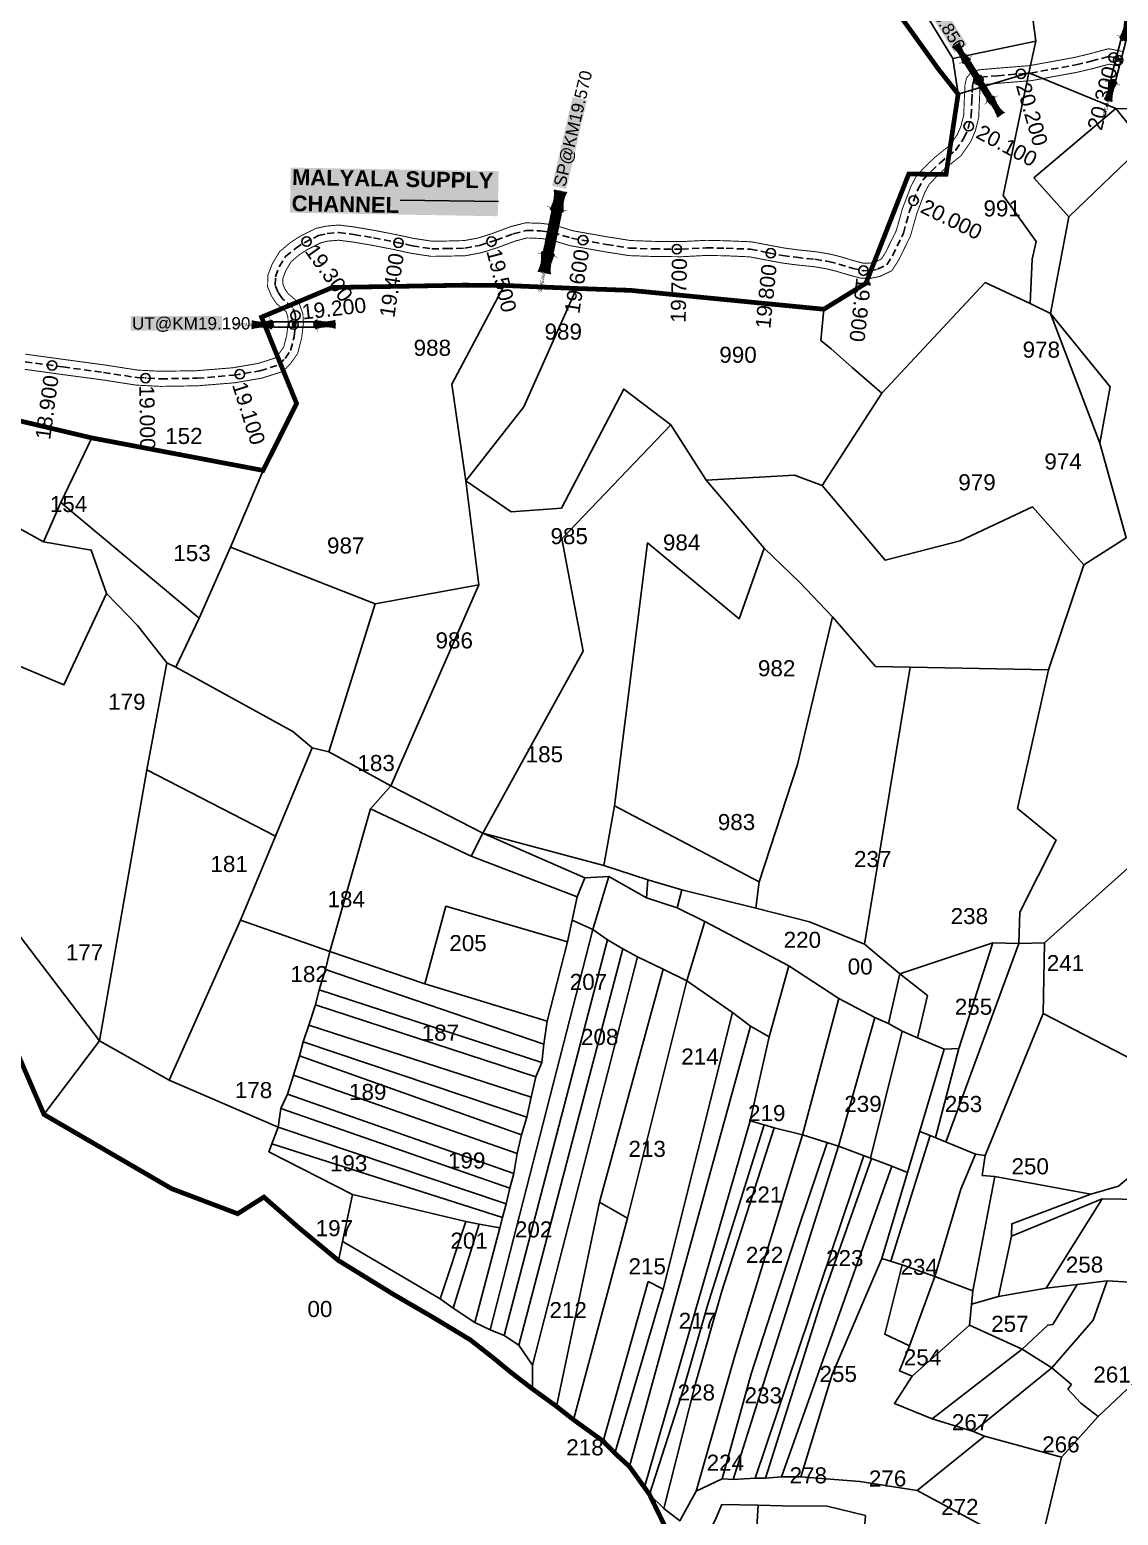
# Model space of a CAD drawing. Header units: inches. Extents: x 206944 to 214764, y 1611536 to 1620388.
# Drawn here: x 209710 to 210862, y 1616425 to 1617998 of the extents above; entities that cross this region are included whole.
import ezdxf
from ezdxf.enums import TextEntityAlignment as Align

# ---------------------------------------------------------------- set-up
doc = ezdxf.new("R2010")
doc.units = ezdxf.units.IN
doc.header["$LTSCALE"] = 15
doc.header["$MEASUREMENT"] = 0
doc.header["$PDMODE"] = 32
doc.header["$PDSIZE"] = 10
doc.linetypes.add('HIDDEN2', pattern=[0.1875, 0.125, -0.0625])
for name, color, linetype in [('CANAL1', 7, 'Continuous'), ('CHANAGE', 1, 'Continuous'), ('PLOT', 7, 'Continuous'), ('PLOT NO', 7, 'Continuous'), ('POINT', 2, 'Continuous'), ('RE REMARKS', 7, 'Continuous'), ('STRUCTURE', 5, 'Continuous'), ('text2', 7, 'Continuous'), ('VILLAGE BOUNDARY', 5, 'Continuous')]:
    doc.layers.add(name, color=color, linetype=linetype)
doc.styles.get("Standard").update_dxf_attribs({"font": 'arial.ttf'})
doc.dimstyles.get("Standard").update_dxf_attribs({"dimtxt": 0.18, "dimasz": 0.18, "dimexe": 0.18, "dimexo": 0.0625, "dimgap": 0.09, "dimtad": 0, "dimtih": 1, "dimtoh": 1, "dimdec": 4, "dimzin": 0, "dimdsep": 46, "dimtxsty": 'Standard', "dimcen": 0.09, "dimadec": 0, "dimazin": 0, "dimtfac": 1, "dimtdec": 4, "dimtofl": 0, "dimtmove": 0, "dimatfit": 3, "dimfxl": 1, "dimtolj": 1, "dimtzin": 0, "dimarcsym": 0})

# ---------------------------------------------------------------- blocks, each defined once
blk = doc.blocks.new('SP')
at = {"layer": 'STRUCTURE'}
h = blk.add_hatch(dxfattribs=at)
h.set_pattern_fill('DASH', color=256, scale=8, style=0)
edge = h.paths.add_edge_path()
edge.add_spline(control_points=[(769825.7, 1706742.1), (769825.3, 1706741.8), (769823.8, 1706740.8), (769820.9, 1706740.3), (769817, 1706739.7), (769811.4, 1706738.9), (769804, 1706739.7), (769798.4, 1706741), (769795.6, 1706741.6)], knot_values=[0, 0, 0, 0, 1.613557, 5.24513, 8.624976, 13.470124, 22.190216, 30.746377, 30.746377, 30.746377, 30.746377], degree=3, periodic=0)
edge.add_line((769795.6, 1706741.6), (769792.6, 1706739.6))
edge.add_line((769792.6, 1706739.6), (769732.6, 1706739.6))
edge.add_line((769732.6, 1706739.6), (769729.6, 1706741.6))
edge.add_spline(control_points=[(769729.6, 1706741.6), (769726.9, 1706740.9), (769721.3, 1706739.5), (769713.9, 1706738.5), (769708.3, 1706739.1), (769704.4, 1706739.6), (769701.5, 1706740), (769700, 1706741), (769699.5, 1706741.3)], knot_values=[0, 0, 0, 0, 8.556161, 17.276253, 22.121402, 25.501247, 29.13282, 30.746377, 30.746377, 30.746377, 30.746377], degree=3, periodic=0)
edge.add_line((769699.5, 1706741.3), (769699.5, 1706722.1))
edge.add_spline(control_points=[(769699.5, 1706722.1), (769700, 1706722.4), (769701.4, 1706723.4), (769704.3, 1706724), (769708.2, 1706724.5), (769713.8, 1706725.3), (769721.2, 1706724.5), (769726.8, 1706723.3), (769729.6, 1706722.6)], knot_values=[0, 0, 0, 0, 1.613557, 5.24513, 8.624976, 13.470124, 22.190216, 30.746377, 30.746377, 30.746377, 30.746377], degree=3, periodic=0)
edge.add_line((769729.6, 1706722.6), (769732.6, 1706724.6))
edge.add_line((769732.6, 1706724.6), (769792.6, 1706724.6))
edge.add_line((769792.6, 1706724.6), (769795.6, 1706722.6))
edge.add_spline(control_points=[(769795.6, 1706722.6), (769798.4, 1706723.3), (769803.9, 1706724.8), (769811.3, 1706725.8), (769817, 1706725.1), (769820.9, 1706724.7), (769823.8, 1706724.2), (769825.2, 1706723.3), (769825.7, 1706723)], knot_values=[0, 0, 0, 0, 8.556161, 17.276253, 22.121402, 25.501247, 29.13282, 30.746377, 30.746377, 30.746377, 30.746377], degree=3, periodic=0)
edge.add_line((769825.7, 1706723), (769825.7, 1706742.1))
h.paths.add_polyline_path([(769764.2, 1706732.1, -1), (769761.1, 1706732.1, -1)], flags=0)
h.paths.add_polyline_path([(769761.1, 1706732.1, 1), (769764.2, 1706732.1, 1)], flags=16)
at = {"layer": 'STRUCTURE', "const_width": 0.628}
for points in [[(769726.6, 1706747.6), (769726.6, 1706743.6), (769732.6, 1706739.6), (769792.6, 1706739.6), (769798.6, 1706743.6), (769798.6, 1706747.6)], [(769726.6, 1706716.6), (769726.6, 1706720.6), (769732.6, 1706724.6), (769792.6, 1706724.6), (769798.6, 1706720.6), (769798.6, 1706716.6)]]:
    blk.add_lwpolyline(points, dxfattribs=at)
at = {"layer": 'STRUCTURE', "color": 3}
blk.add_lwpolyline([(769732.6, 1706724.6), (769792.6, 1706724.6)], dxfattribs=at)
blk.add_lwpolyline([(769732.6, 1706724.6), (769792.6, 1706724.6)], dxfattribs=at)
at = {"layer": 'STRUCTURE', "color": 0}
blk.add_circle((769762.6, 1706732.1), 1.55, dxfattribs=at)
at = {"layer": 'STRUCTURE'}
for points in [[(769699.5, 1706741.3), (769700.9, 1706740.5), (769704.4, 1706739.6), (769707.8, 1706739.2), (769712.6, 1706738.8), (769721.3, 1706739.7), (769729.6, 1706741.6)], [(769699.5, 1706722.1), (769700.9, 1706723), (769704.4, 1706724), (769707.7, 1706724.5), (769712.5, 1706725), (769721.2, 1706724.4), (769729.6, 1706722.6)], [(769825.7, 1706742.1), (769824.3, 1706741.3), (769820.8, 1706740.3), (769817.5, 1706739.8), (769812.7, 1706739.2), (769804, 1706739.9), (769795.6, 1706741.6)], [(769825.7, 1706723), (769824.3, 1706723.8), (769820.8, 1706724.7), (769817.4, 1706725.1), (769812.6, 1706725.5), (769803.9, 1706724.6), (769795.6, 1706722.6)]]:
    blk.add_spline(points, degree=3, dxfattribs=at)
at = {"layer": 'STRUCTURE', "color": 0}
blk.add_text('STREAM', height=5, dxfattribs=at).set_placement((769684.3, 1706732.1), align=Align.MIDDLE_CENTER)
for points in [[(769727.4, 1706732.1), (769700.8, 1706732.1)], [(769824.4, 1706732.1), (769800.5, 1706732.1)]]:
    blk.add_leader(points, dimstyle='Standard', override={"dimasz": 10, "dimgap": 0.09, "dimtad": 0}, dxfattribs=at)
blk = doc.blocks.new('UT')
at = {"layer": 'STRUCTURE'}
h = blk.add_hatch(dxfattribs=at)
h.set_pattern_fill('DASH', color=150, scale=8, angle=-39.6278, style=0)
h.set_pattern_definition([(320.372247933, (-4370.464, -6260.8811), (1.40800153113, 0.132407282), [1, -1])])
h.paths.add_polyline_path([(765163, 1700681.9), (765165.6, 1700680.6), (765167.2, 1700680.3), (765169.1, 1700680), (765172.4, 1700679.6), (765176.4, 1700679.3), (765179.5, 1700679.5), (765183.1, 1700679.9), (765187.7, 1700680.9), (765188.9, 1700681.2), (765193.1, 1700682.2), (765196.1, 1700680.2), (765196.1, 1700672.2), (765193.1, 1700670.2), (765190.5, 1700670.8), (765188.1, 1700671.3), (765185.5, 1700671.8), (765183.6, 1700672.1), (765181, 1700672.5), (765180.3, 1700672.5), (765178.5, 1700672.6), (765176.7, 1700672.6), (765174.6, 1700672.5), (765172.5, 1700672.3), (765170.4, 1700672), (765168.5, 1700671.7), (765166.1, 1700671.2), (765165, 1700670.8), (765163, 1700669.7)])
h.paths.add_polyline_path([(765259.1, 1700682.2), (765256.1, 1700680.2), (765256.1, 1700672.2), (765259.1, 1700670.2), (765261.9, 1700671), (765264.4, 1700671.6), (765266.4, 1700672), (765269.1, 1700672.5), (765272.7, 1700673), (765276.1, 1700673.1), (765278.6, 1700672.9), (765281.2, 1700672.7), (765283.9, 1700672.3), (765286.4, 1700671.9), (765288, 1700671.3), (765289.2, 1700670.6), (765289.1, 1700682.7), (765287.6, 1700681.8), (765285.7, 1700681.2), (765283, 1700680.7), (765281.2, 1700680.4), (765276.7, 1700679.9), (765272.7, 1700679.9), (765268.7, 1700680.3), (765264.8, 1700681), (765261.2, 1700681.7)])
at = {"layer": 'STRUCTURE', "color": 150, "const_width": 0.628}
for points in [[(765190.1, 1700688.2), (765190.1, 1700684.2), (765196.1, 1700680.2), (765256.1, 1700680.2), (765262.1, 1700684.2), (765262.1, 1700688.2)], [(765190.1, 1700664.2), (765190.1, 1700668.2), (765196.1, 1700672.2), (765256.1, 1700672.2), (765262.1, 1700668.2), (765262.1, 1700664.2)]]:
    blk.add_lwpolyline(points, dxfattribs=at)
at = {"layer": 'STRUCTURE', "color": 150}
for points in [[(765196.1, 1700680.2), (765256.1, 1700680.2)], [(765196.1, 1700672.2), (765256.1, 1700672.2)], [(765196.1, 1700672.2), (765256.1, 1700672.2)]]:
    blk.add_lwpolyline(points, dxfattribs=at)
at = {"layer": 'STRUCTURE', "color": 0}
blk.add_circle((765226.1, 1700676.2), 1.89, dxfattribs=at)
at = {"layer": 'STRUCTURE', "color": 150}
for points in [[(765163, 1700681.9), (765164.4, 1700681.1), (765167.9, 1700680.2), (765171.2, 1700679.8), (765176.1, 1700679.4), (765184.7, 1700680.3), (765193.1, 1700682.2)], [(765289.1, 1700682.7), (765287.8, 1700681.9), (765284.3, 1700680.9), (765280.9, 1700680.4), (765276.1, 1700679.8), (765267.4, 1700680.5), (765259.1, 1700682.2)], [(765163, 1700669.7), (765164.3, 1700670.6), (765167.8, 1700671.6), (765171.2, 1700672.1), (765176, 1700672.6), (765184.7, 1700672), (765193.1, 1700670.2)], [(765289.2, 1700670.6), (765287.8, 1700671.4), (765284.2, 1700672.3), (765280.9, 1700672.7), (765276.1, 1700673.1), (765267.4, 1700672.2), (765259.1, 1700670.2)]]:
    blk.add_spline(points, degree=3, dxfattribs=at)
at = {"layer": 'STRUCTURE', "color": 0}
blk.add_text('STREAM', height=5, dxfattribs=at).set_placement((765148.2, 1700675.8), align=Align.MIDDLE_CENTER)
for points in [[(765190.9, 1700676), (765164.2, 1700675.8)], [(765289.3, 1700676.7), (765265.4, 1700676.4)]]:
    blk.add_leader(points, dimstyle='Standard', override={"dimasz": 10, "dimgap": 0.09, "dimtad": 0}, dxfattribs=at)
blk = doc.blocks.new('PIPE C')
at = {"layer": 'STRUCTURE'}
h = blk.add_hatch(dxfattribs=at)
h.set_pattern_fill('DASH', color=256, scale=5.6, angle=-90, style=0)
h.set_pattern_definition([(270, (-1194663.9188, 538833.8274), (0.7, -0.7), [0.7, -0.7])])
edge = h.paths.add_edge_path()
edge.add_spline(control_points=[(4.6, -44.2), (4.4, -43.9), (3.7, -42.8), (3.2, -40.8), (2.9, -38.1), (2.3, -34.2), (2.9, -29), (3.8, -25), (4.2, -23.1)], knot_values=[0, 0, 0, 0, 1.613557, 5.24513, 8.624976, 13.470124, 22.190216, 30.746377, 30.746377, 30.746377, 30.746377], degree=3, periodic=0)
edge.add_line((4.2, -23.1), (2.8, -21))
edge.add_line((2.8, -21), (2.8, 21))
edge.add_line((2.8, 21), (4.2, 23.1))
edge.add_spline(control_points=[(4.2, 23.1), (3.7, 25), (2.7, 28.9), (2, 34.1), (2.4, 38), (2.7, 40.8), (3.1, 42.8), (3.8, 43.8), (4, 44.2)], knot_values=[0, 0, 0, 0, 8.556161, 17.276253, 22.121402, 25.501247, 29.13282, 30.746377, 30.746377, 30.746377, 30.746377], degree=3, periodic=0)
edge.add_line((4, 44.2), (-4.6, 44.2))
edge.add_spline(control_points=[(-4.6, 44.2), (-4.4, 43.9), (-3.7, 42.8), (-3.2, 40.8), (-2.9, 38.1), (-2.3, 34.2), (-2.9, 29), (-3.8, 25), (-4.2, 23.1)], knot_values=[0, 0, 0, 0, 1.613557, 5.24513, 8.624976, 13.470124, 22.190216, 30.746377, 30.746377, 30.746377, 30.746377], degree=3, periodic=0)
edge.add_line((-4.2, 23.1), (-2.8, 21))
edge.add_line((-2.8, 21), (-2.8, -21))
edge.add_line((-2.8, -21), (-4.2, -23.1))
edge.add_spline(control_points=[(-4.2, -23.1), (-3.7, -25), (-2.7, -28.9), (-2, -34.1), (-2.4, -38), (-2.7, -40.8), (-3.1, -42.8), (-3.8, -43.8), (-4, -44.2)], knot_values=[0, 0, 0, 0, 8.556161, 17.276253, 22.121402, 25.501247, 29.13282, 30.746377, 30.746377, 30.746377, 30.746377], degree=3, periodic=0)
edge.add_line((-4, -44.2), (4.6, -44.2))
blk.add_circle((0, 0), 0.657)
at = {"layer": 'STRUCTURE', "const_width": 0.44}
for points in [[(-8.4, 25.2), (-5.6, 25.2), (-2.8, 21), (-2.8, -21), (-5.6, -25.2), (-8.4, -25.2)], [(8.4, 25.2), (5.6, 25.2), (2.8, 21), (2.8, -21), (5.6, -25.2), (8.4, -25.2)]]:
    blk.add_lwpolyline(points, dxfattribs=at)
at = {"layer": 'STRUCTURE', "color": 3}
for points in [[(-2.8, 21), (-2.8, -21)], [(-2.8, 21), (-2.8, -21)], [(2.8, 21), (2.8, -21)]]:
    blk.add_lwpolyline(points, dxfattribs=at)
at = {"layer": 'STRUCTURE'}
for points in [[(-4.6, 44.2), (-4, 43.2), (-3.3, 40.8), (-2.9, 38.4), (-2.5, 35.1), (-3, 29), (-4.2, 23.1)], [(4, 44.2), (3.4, 43.2), (2.8, 40.7), (2.5, 38.4), (2.2, 35), (2.8, 28.9), (4.2, 23.1)], [(-4, -44.2), (-3.4, -43.2), (-2.8, -40.7), (-2.5, -38.4), (-2.2, -35), (-2.8, -28.9), (-4.2, -23.1)], [(4.6, -44.2), (4, -43.2), (3.3, -40.8), (2.9, -38.4), (2.5, -35.1), (3, -29), (4.2, -23.1)]]:
    blk.add_spline(points, degree=3, dxfattribs=at)
at = {"layer": 'STRUCTURE', "color": 0}
for points in [[(-0.2, 44.3), (-0.2, 28.7)], [(0, -23.2), (0, -38.9)]]:
    blk.add_leader(points, dimstyle='Standard', override={"dimscale": 0.062085, "dimtxt": 50, "dimasz": 100, "dimgap": 0.09, "dimtad": 0, "dimzin": 2}, dxfattribs=at)

msp = doc.modelspace()

# ---------------------------------------------------------------- linework, layer by layer
at = {"layer": 'CANAL1', "color": 200, "const_width": 1}
for points in [[(209705.1, 1617654.5), (209746, 1617648.9), (209788.9, 1617643.1), (209824.2, 1617637.6), (209848.5, 1617636.4), (209886.4, 1617637), (209924.6, 1617640.1), (209951.5, 1617644.7), (209969.2, 1617650.3), (209973.7, 1617655.2), (209978.5, 1617661.9), (209981.7, 1617674.3), (209983.3, 1617687.5), (209983, 1617694), (209981.2, 1617699.4), (209971.1, 1617707.8), (209965.7, 1617716), (209961.5, 1617725.9), (209961.8, 1617738.1), (209966.6, 1617750.5), (209974.3, 1617763.2), (209986.1, 1617773.1), (209996.1, 1617779.5), (210012.6, 1617787.7), (210023.3, 1617790.1), (210037, 1617791.3), (210054.1, 1617789.1), (210075.2, 1617785.5), (210098.1, 1617781), (210116.1, 1617777.1), (210136, 1617774.1), (210149.8, 1617774.3), (210169.4, 1617774.8), (210183.9, 1617777.4), (210199.4, 1617782.3), (210199.9, 1617782.5), (210219.1, 1617789.7), (210234.5, 1617793.6), (210251.2, 1617793.1), (210264.7, 1617791.3), (210285, 1617785.1), (210321.5, 1617778.7), (210345.5, 1617774.9), (210369.9, 1617774), (210399.4, 1617773.7), (210425.8, 1617775.1), (210447.2, 1617774.6), (210473.6, 1617773.5), (210493, 1617769.8), (210507.9, 1617767), (210521.8, 1617765.1), (210541.8, 1617763), (210557, 1617760.5), (210568.2, 1617757.7), (210582.7, 1617753.3), (210591.7, 1617751), (210598, 1617750.8), (210604.5, 1617752.1), (210611.3, 1617755.3), (210615.9, 1617762.6), (210627, 1617785.3), (210633.6, 1617808.7), (210642.5, 1617832.1), (210648.5, 1617843.5), (210658.1, 1617853.7), (210667.8, 1617862.9), (210683.7, 1617875.8), (210691.7, 1617887.1), (210695.6, 1617896.3), (210698.4, 1617907.7), (210699, 1617922.9), (210699.4, 1617931.9), (210699.8, 1617939.8), (210701.3, 1617946.9), (210706.8, 1617953.5), (210714.8, 1617955.7), (210733.5, 1617957.3), (210768, 1617960.1), (210815.4, 1617968.7), (210831.6, 1617972.6), (210851.8, 1617978), (210867.6, 1617974.9)], [(209704.3, 1617638.5), (209743.8, 1617633), (209786.6, 1617627.3), (209822.6, 1617621.7), (209848.2, 1617620.4), (209887.2, 1617621), (209926.6, 1617624.2), (209955.3, 1617629.1), (209978.1, 1617636.3), (209986.2, 1617645.1), (209993.3, 1617655.1), (209997.5, 1617671.4), (209999.4, 1617686.9), (209998.9, 1617697), (209994.8, 1617708.8), (209983.2, 1617718.6), (209979.8, 1617723.6), (209977.6, 1617729), (209977.7, 1617734.9), (209981, 1617743.4), (209986.6, 1617752.6), (209995.6, 1617760.2), (210004, 1617765.5), (210018, 1617772.5), (210025.7, 1617774.3), (210036.7, 1617775.2), (210051.7, 1617773.3), (210072.3, 1617769.8), (210094.9, 1617765.4), (210113.2, 1617761.4), (210134.9, 1617758.1), (210150.2, 1617758.3), (210171.1, 1617758.8), (210187.7, 1617761.9), (210205.2, 1617767.4), (210206.1, 1617767.8), (210223.9, 1617774.4), (210236.3, 1617777.6), (210249.8, 1617777.1), (210261.3, 1617775.6), (210281.3, 1617769.5), (210318.9, 1617762.9), (210343.9, 1617758.9), (210369.5, 1617758), (210399.8, 1617757.7), (210426, 1617759.1), (210446.6, 1617758.7), (210471.7, 1617757.6), (210490, 1617754.1), (210505.3, 1617751.2), (210519.9, 1617749.2), (210539.7, 1617747.2), (210553.7, 1617744.8), (210564, 1617742.2), (210578.4, 1617737.9), (210589.4, 1617735.1), (210599.2, 1617734.7), (210609.6, 1617736.8), (210622.4, 1617742.9), (210629.9, 1617754.8), (210642, 1617779.6), (210648.8, 1617803.6), (210657.1, 1617825.5), (210661.7, 1617834.1), (210669.5, 1617842.4), (210678.4, 1617850.9), (210695.6, 1617864.7), (210705.7, 1617879.3), (210710.8, 1617891.1), (210714.3, 1617905.4), (210715, 1617922.2), (210715.4, 1617931.1), (210715.7, 1617937.7), (210716.1, 1617939.5), (210717.6, 1617939.9), (210734.8, 1617941.4), (210770.1, 1617944.2), (210818.7, 1617953.1), (210835.5, 1617957.1), (210852.4, 1617961.6), (210863.4, 1617959.5)]]:
    msp.add_lwpolyline(points, dxfattribs=at)
at = {"layer": 'CANAL1', "color": 1, "linetype": 'HIDDEN2', "ltscale": 4}
msp.add_lwpolyline([(209704.7, 1617646.5), (209744.9, 1617641), (209787.7, 1617635.2), (209823.4, 1617629.7), (209848.4, 1617628.4), (209886.8, 1617629), (209925.6, 1617632.2), (209953.4, 1617636.9), (209973.7, 1617643.3), (209980, 1617650.1), (209985.9, 1617658.5), (209989.6, 1617672.8), (209991.3, 1617687.2), (209991, 1617695.5), (209988, 1617704.1), (209977.2, 1617713.2), (209972.8, 1617719.8), (209969.5, 1617727.4), (209969.8, 1617736.5), (209973.8, 1617746.9), (209980.5, 1617757.9), (209990.9, 1617766.6), (210000.1, 1617772.5), (210015.3, 1617780.1), (210024.5, 1617782.2), (210036.8, 1617783.3), (210052.9, 1617781.2), (210073.7, 1617777.7), (210096.5, 1617773.2), (210114.7, 1617769.3), (210135.4, 1617766.1), (210150, 1617766.3), (210170.2, 1617766.8), (210185.8, 1617769.7), (210202.3, 1617774.8), (210203, 1617775.2), (210221.5, 1617782), (210235.4, 1617785.6), (210250.5, 1617785.1), (210263, 1617783.4), (210283.1, 1617777.3), (210320.2, 1617770.8), (210344.7, 1617766.9), (210369.7, 1617766), (210399.6, 1617765.7), (210425.9, 1617767.1), (210446.9, 1617766.7), (210472.7, 1617765.6), (210491.5, 1617761.9), (210506.6, 1617759.1), (210520.9, 1617757.1), (210540.8, 1617755.1), (210555.4, 1617752.7), (210566.1, 1617749.9), (210580.5, 1617745.6), (210590.6, 1617743.1), (210598.6, 1617742.7), (210607.1, 1617744.4), (210616.9, 1617749.1), (210622.9, 1617758.7), (210634.5, 1617782.5), (210641.2, 1617806.1), (210649.8, 1617828.8), (210655.1, 1617838.8), (210663.8, 1617848.1), (210673.1, 1617856.9), (210689.6, 1617870.3), (210698.7, 1617883.2), (210703.2, 1617893.7), (210706.4, 1617906.5), (210707, 1617922.5), (210707.4, 1617931.5), (210707.8, 1617938.7), (210708.7, 1617943.3), (210711.4, 1617946.5), (210716.2, 1617947.8), (210734.1, 1617949.4), (210769, 1617952.2), (210817.1, 1617960.9), (210833.5, 1617964.9), (210852.1, 1617969.8), (210865.5, 1617967.2)], dxfattribs=at)
at = {"layer": 'PLOT'}
for points in [[(210774.9, 1617986.1), (210758.2, 1618111.1), (210727.9, 1618184.9), (210630.7, 1618170.2), (210600.7, 1618109.7), (210686.8, 1617967.8)], [(210692.5, 1617929.9), (210686.8, 1617967.8), (210774.9, 1617986.1), (210767.3, 1617952.3)], [(210611.9, 1617613.1), (210721.1, 1617730.3), (210768.9, 1617708.2), (210771, 1617755), (210775.2, 1617773.9), (210740.1, 1617822.7), (210767.3, 1617952.3), (210692.5, 1617929.9)], [(210767.3, 1617952.3), (210859.6, 1617914.7), (210772.7, 1617841.2), (210809.6, 1617799.8), (210790.3, 1617697.5), (210768.9, 1617708.2)], [(210809.6, 1617799.8), (210889.7, 1617877), (210859.6, 1617914.7), (210929.6, 1617914.3), (210889.7, 1617877), (210913.2, 1617701.8), (210922.3, 1617592.2), (210945.1, 1617467.1), (210970.5, 1617340.1)], [(209922.1, 1617450.2), (210075.3, 1617390.1), (210185.2, 1617410.2), (210171.2, 1617520.4), (210156.5, 1617622.9), (210183.4, 1617673.1), (210211.8, 1617727.3)], [(210288.5, 1617724.1), (210232.6, 1617598.6), (210171.2, 1617520.4)], [(210425.7, 1617521.1), (210519.3, 1617526.2), (210548.4, 1617515.6), (210611.9, 1617613.1), (210580.5, 1617640.4), (210558.1, 1617660.2), (210547.3, 1617669.1), (210550.3, 1617702.1)], [(210790.3, 1617697.5), (210842.5, 1617560.4), (210870.3, 1617460), (210825.4, 1617431.5), (210771.1, 1617492.9), (210694.5, 1617456.8), (210615.2, 1617436.2), (210548.4, 1617515.6)], [(210842.5, 1617560.4), (210853.3, 1617620), (210790.3, 1617697.5)], [(210171.2, 1617520.4), (210219.5, 1617487.5), (210272.5, 1617491.3), (210338.6, 1617617.6), (210388.4, 1617579.5), (210273, 1617459), (210295.6, 1617340), (210189.3, 1617147.2), (210092, 1617197.4), (210185.2, 1617410.2)], [(209476.1, 1617576.2), (209574, 1617521.4), (209596.3, 1617526.7), (209724.3, 1617455.7), (209742.8, 1617497.5), (209775.5, 1617565.8)], [(210189.3, 1617147.2), (210317.3, 1617113), (210328.6, 1617176.3), (210363.7, 1617454.7), (210460.8, 1617374.3), (210487.2, 1617448.9), (210425.7, 1617521.1), (210388.4, 1617579.5)], [(209742.8, 1617497.5), (209889, 1617375), (209922.1, 1617450.2), (209956.7, 1617531.4)], [(209592.1, 1617419.5), (209645.4, 1617346.8), (209745.9, 1617304.2), (209790.8, 1617401), (209774.8, 1617447.1), (209724.3, 1617455.7)], [(210487.2, 1617448.9), (210524.5, 1617413.2), (210559.4, 1617376.5), (210605.2, 1617323.8), (210788, 1617320.2), (210825.4, 1617431.5)], [(209790.8, 1617401), (209823.7, 1617367.3), (209854.8, 1617327.6), (209864.4, 1617323)], [(210092, 1617197.4), (210026.3, 1617233.2), (210075.3, 1617390.1)], [(210026.3, 1617233.2), (210008.8, 1617237.5), (209988.3, 1617254.9), (209864.4, 1617323), (209889, 1617375)], [(210328.6, 1617176.3), (210481.8, 1617095.8), (210522.3, 1617220.1), (210559.4, 1617376.5)], [(209854.8, 1617327.6), (209833.8, 1617214.2), (209783.5, 1616927.4), (209661.7, 1617086.8), (209599, 1617185.2), (209645.4, 1617346.8)], [(210593.3, 1617029.8), (210641.6, 1617323)], [(210729.2, 1617031.1), (210756.6, 1617030.2), (210757.7, 1617063.4), (210796.2, 1617139.9), (210755.2, 1617173.5), (210788, 1617320.2)], [(209969.7, 1617144.1), (210008.8, 1617237.5)], [(209783.5, 1616927.4), (209857.3, 1616885.8), (209933, 1617055), (209969.7, 1617144.1), (209833.8, 1617214.2)], [(210027.4, 1617021.9), (210070.4, 1617173.1), (210092, 1617197.4)], [(210070.4, 1617173.1), (210177.1, 1617123), (210189.3, 1617147.2)], [(210177.1, 1617123), (210289.2, 1617079.8), (210297.4, 1617099.9), (210189.3, 1617147.2)], [(210513.3, 1617006.7), (210566.1, 1616972.2), (210604.3, 1616952.1), (210618.9, 1616945.8), (210630.7, 1616998.1), (210593.3, 1617029.8), (210535, 1617053.4), (210478.4, 1617067.8), (210399.9, 1617087.3), (210364, 1617097.7), (210317.3, 1617113)], [(210782.6, 1616956.3), (210966.5, 1616861.4), (210987.7, 1616898.8), (211020.8, 1617072.8), (210961.8, 1617079.3), (210882.4, 1617119.5), (210783.8, 1617031.2)], [(210297.4, 1617099.9), (210322.7, 1617101.2), (210305.8, 1617045.1), (210284.1, 1617055)], [(210305.8, 1617045.1), (210321.5, 1617034.2), (210337.6, 1617024.9), (210353.1, 1617016.2), (210380.1, 1617003.2), (210405.2, 1616990.7), (210424.3, 1617053.7), (210395, 1617068), (210362.6, 1617078.8), (210322.7, 1617101.2)], [(210362.6, 1617078.8), (210364, 1617097.7)], [(210478.4, 1617067.8), (210481.8, 1617095.8)], [(210279, 1617032), (210289.2, 1617079.8)], [(210395, 1617068), (210399.9, 1617087.3)], [(210257.4, 1616948.1), (210279, 1617032), (210150.2, 1617069.9), (210127.8, 1616987.8)], [(209933, 1617055), (210027.4, 1617021.9), (210022.7, 1617002.9), (210016.2, 1616981.2), (210012.3, 1616965.3), (210005.1, 1616944), (209999, 1616926.3), (209995.2, 1616911.4), (209989, 1616890.8), (209982.7, 1616870.9), (209975.4, 1616855.6), (209972.7, 1616836)], [(210405.2, 1616990.7), (210453.5, 1616957.4), (210472.7, 1616943), (210492.3, 1616931.7), (210513.3, 1617006.7), (210424.3, 1617053.7)], [(210180.9, 1616629.1), (210197, 1616621.1), (210305.8, 1617045.1)], [(210212.1, 1616615.3), (210321.5, 1617034.2)], [(210253.9, 1616923.9), (210257.4, 1616948.1), (210127.8, 1616987.8), (210027.4, 1617021.9)], [(210337.6, 1617024.9), (210227.3, 1616604.9)], [(210693.4, 1616919), (210729.2, 1617031.1), (210630.7, 1616998.1)], [(210679.8, 1616820.9), (210756.6, 1617030.2), (210783.8, 1617031.2), (210782.6, 1616956.3), (210721.3, 1616805.9)], [(210251.7, 1616904.4), (210253.9, 1616923.9), (210022.7, 1617002.9)], [(210353.1, 1617016.2), (210241.9, 1616583.9)], [(210267.3, 1616540.2), (210313, 1616756.3), (210380.1, 1617003.2)], [(210405.2, 1616990.7), (210342.5, 1616739.5), (210313, 1616756.3)], [(210649.4, 1616930.6), (210660.2, 1616975.3), (210630.7, 1616998.1)], [(210245.6, 1616889.2), (210251.7, 1616904.4), (210016.2, 1616981.2)], [(210487.1, 1616838.5), (210497.9, 1616835.3), (210527.9, 1616827.7), (210566.1, 1616972.2)], [(210240.5, 1616867.6), (210245.6, 1616889.2), (210012.3, 1616965.3)], [(210453.5, 1616957.4), (210380.1, 1616664.2)], [(210235.8, 1616846.4), (210240.5, 1616867.6), (210005.1, 1616944)], [(210344.6, 1616476.4), (210472.7, 1616943)], [(210527.9, 1616827.7), (210565.7, 1616815.9), (210604.3, 1616952.1)], [(210565.7, 1616815.9), (210599.8, 1616803.2), (210633.1, 1616937.5), (210618.9, 1616945.8)], [(209724.8, 1616849.3), (209783.5, 1616927.4)], [(210230.3, 1616827.7), (210235.8, 1616846.4), (209999, 1616926.3)], [(210492.3, 1616931.7), (210472.2, 1616842.4), (210360.6, 1616454.6)], [(210599.8, 1616803.2), (210622.3, 1616794.7), (210638.9, 1616787.8), (210677.6, 1616918.5), (210649.4, 1616930.6), (210633.1, 1616937.5)], [(210225.6, 1616808), (210230.3, 1616827.7), (209995.2, 1616911.4)], [(210677.6, 1616918.5), (210693.4, 1616919), (210668.5, 1616824.9)], [(210222.3, 1616786.8), (210225.6, 1616808), (209989, 1616890.8)], [(209857.3, 1616885.8), (209972.7, 1616836), (209962.9, 1616809.8), (210051.4, 1616764.4), (210036.4, 1616694.7)], [(210218.1, 1616771.1), (210222.3, 1616786.8), (209982.7, 1616870.9)], [(210731.3, 1616783.7), (210833.1, 1616765), (210862.1, 1616773.2), (210966.5, 1616861.4)], [(210214.1, 1616754.6), (210218.1, 1616771.1), (209975.4, 1616855.6)], [(210210.2, 1616740.2), (210214.1, 1616754.6), (209972.7, 1616836)], [(210365.7, 1616447), (210402.3, 1616559.9), (210427.1, 1616646.9), (210487.1, 1616838.5), (210472.2, 1616842.4)], [(210497.9, 1616835.3), (210442.5, 1616662.3), (210414.6, 1616564.3), (210380.8, 1616432), (210365.7, 1616447)], [(210662.8, 1616827), (210652, 1616831.4)], [(210210.2, 1616740.2), (209966, 1616818.2)], [(210380.8, 1616432), (210397.9, 1616418.8), (210415.3, 1616450.3), (210456.1, 1616593.7), (210527.9, 1616827.7)], [(210415.3, 1616450.3), (210442.7, 1616463.5), (210473.4, 1616574.5), (210524.3, 1616731.2), (210553.9, 1616819.4)], [(210565.7, 1616815.9), (210454.2, 1616462.8), (210442.7, 1616463.5)], [(210633.2, 1616690.2), (210667.8, 1616677.6), (210695.4, 1616770.3), (210710.8, 1616807.4), (210662.8, 1616827), (210621.3, 1616693.9)], [(210454.2, 1616462.8), (210477.5, 1616464.3), (210592.8, 1616805.7)], [(210600.8, 1616802.6), (210548.8, 1616655.4), (210488.5, 1616464), (210477.5, 1616464.3)], [(210708.2, 1616662.5), (210731.3, 1616783.7), (210718.1, 1616784.7), (210721.3, 1616805.9), (210710.8, 1616807.4)], [(210488.5, 1616464), (210505.5, 1616465.5), (210622.3, 1616794.7)], [(210638.9, 1616787.8), (210611.6, 1616696.8), (210559.3, 1616574), (210526.1, 1616465.4), (210505.5, 1616465.5)], [(210833.1, 1616765), (210749.3, 1616733.6), (210749, 1616720.4), (210735.1, 1616656.5), (210706.7, 1616648.4)], [(210051.4, 1616764.4), (210171.4, 1616736.1), (210144.3, 1616654), (210040.6, 1616715.3)], [(210785.6, 1616665.3), (210844.9, 1616760.1), (210749, 1616720.4)], [(210844.9, 1616760.1), (210910, 1616758.9), (210897.5, 1616670.4), (210850.2, 1616673), (210818.4, 1616669.2)], [(210144.3, 1616654), (210158, 1616644.3), (210185.4, 1616733.3), (210171.4, 1616736.1)], [(210207.5, 1616729.4), (210210.2, 1616740.2)], [(210342.5, 1616739.5), (210285.3, 1616526)], [(210185.4, 1616733.3), (210207.5, 1616729.4), (210180.9, 1616629.1), (210158, 1616644.3)], [(210526.1, 1616465.4), (210588.3, 1616460.7), (210649.1, 1616451.2), (210720.3, 1616508.5), (210708.6, 1616513.6), (210665, 1616527), (210625.1, 1616543.1), (210644, 1616572.3), (210630.6, 1616577.8), (210641.2, 1616604.2), (210614.8, 1616616.5), (210633.2, 1616690.2), (210611.6, 1616696.8)], [(210316.8, 1616503.3), (210364.5, 1616672.3), (210380.1, 1616664.2), (210329.1, 1616490.6)], [(210667.8, 1616677.6), (210641.2, 1616604.2)], [(210644, 1616572.3), (210704.7, 1616626.2), (210708.2, 1616662.5), (210667.8, 1616677.6)], [(210850.2, 1616673), (210835.4, 1616631.6), (210791.7, 1616580.9), (210760.4, 1616600.9)], [(210704.7, 1616626.2), (210760.4, 1616600.9), (210787.3, 1616626.2), (210792.6, 1616626.7), (210818.4, 1616669.2), (210785.6, 1616665.3), (210735.1, 1616656.5)], [(210840.9, 1616529.4), (210878.3, 1616564.8), (210885, 1616660.1), (210897.5, 1616670.4)], [(210197, 1616621.1), (210212.1, 1616615.3), (210227.3, 1616604.9), (210241.9, 1616583.9), (210241.9, 1616558.6)], [(210760.4, 1616600.9), (210665, 1616527)], [(210708.6, 1616513.6), (210791.7, 1616580.9)], [(210720.3, 1616508.5), (210801.8, 1616486.3), (210840.9, 1616529.4), (210822.3, 1616543.5), (210808.7, 1616558.5), (210812.5, 1616563.3), (210791.7, 1616580.9)], [(210978.4, 1616589.2), (210985.9, 1616585.1), (210944.9, 1616521.2), (210912.8, 1616463.1), (210943.4, 1616379.9), (210910.9, 1616398.5), (210900.3, 1616375), (210780.9, 1616397.9), (210801.8, 1616486.3)], [(210780.9, 1616397.9), (210742.6, 1616400.5), (210649.1, 1616451.2)], [(210388.2, 1616400.6), (210427.1, 1616402.6), (210436.3, 1616422.2), (210442.2, 1616436.2), (210481, 1616435.4), (210506.6, 1616435), (210553.8, 1616434.6), (210594.3, 1616424.5), (210593.2, 1616407.7), (210616, 1616397.9), (210611.7, 1616371.5), (210479, 1616406.3), (210481, 1616435.4)]]:
    msp.add_lwpolyline(points, dxfattribs=at)
at = {"layer": 'POINT', "color": 3}
for p in [(210857, 1617968.8), (210759, 1617951.4), (210703.7, 1617895.9), (210645.4, 1617817.1), (210002.7, 1617773.8), (210100, 1617772.5), (210198.5, 1617773.7), (210295.4, 1617775.2), (210394.7, 1617765.8), (210494.2, 1617761.4), (210592.3, 1617743), (209991, 1617695.5), (209733.3, 1617642.6), (209832.3, 1617629.2), (209932.1, 1617633.3)]:
    msp.add_point(p, dxfattribs=at)
at = {"layer": 'POINT'}
for p in [(210862, 1617966, 187), (210714, 1617945, 186), (210263, 1617784, 185), (209989, 1617686, 184)]:
    msp.add_point(p, dxfattribs=at)
at = {"layer": 'VILLAGE BOUNDARY', "const_width": 5}
for points in [[(209583, 1617611.3), (209775.5, 1617565.8), (209956.7, 1617531.4), (209992.2, 1617602.3), (209955.1, 1617693.7), (210030, 1617725.1), (210169.2, 1617727.6), (210211.8, 1617727.3), (210288.5, 1617724.1), (210345.6, 1617722.1), (210550.3, 1617702.1), (210594.9, 1617729.6), (210640.2, 1617845.3), (210679.7, 1617844.9), (210692.5, 1617929.9), (210671.5, 1617956.6), (210499.4, 1618196.4)], [(210388.2, 1616400.6), (210365.7, 1616447), (210344.6, 1616476.4), (210329.1, 1616490.6), (210316.8, 1616503.3), (210285.3, 1616526), (210267.3, 1616540.2), (210241.9, 1616558.6), (210219.2, 1616576.1), (210200.2, 1616591.7), (210176.1, 1616610.6), (210137.4, 1616634), (210094.9, 1616658.7), (210036.4, 1616694.7), (209994.8, 1616729.2), (209957.6, 1616761.8), (209929.8, 1616744.2), (209859.9, 1616770.7), (209807.8, 1616801), (209724.8, 1616849.3), (209682.6, 1616946.9)]]:
    msp.add_lwpolyline(points, dxfattribs=at)

# ---------------------------------------------------------------- block references
at = {"layer": 'STRUCTURE', "color": 0}
for name, p, xscale, yscale, zscale, rotation in [('UT', (1230130.3, 802338.1, 187), 0.6999999999999998, 0.6999999999999998, 0.6999999999999998, 75.55843642995887), ('SP', (1272121.6, 849580.9, 185), 0.7, 0.7, 0.7, 78.39220120476762)]:
    msp.add_blockref(name, p, dxfattribs=dict(at, xscale=xscale, yscale=yscale, zscale=zscale, rotation=rotation))
at = {"layer": 'STRUCTURE', "color": 0, "xscale": 0.7, "yscale": 0.7, "zscale": 0.7}
msp.add_blockref('UT', (-325669.2, 427212.6, 184), dxfattribs=at)
at = {"layer": 'text2', "color": 3, "rotation": 212.2647986608085}
msp.add_blockref('PIPE C', (210714, 1617945, 186), dxfattribs=at)

# ---------------------------------------------------------------- texts
at = {"layer": 'CHANAGE'}
for s, rotation, p in [('20.300', 75.6673, (210853.6, 1617958.8)), ('19.400', 81.24, (210098.1, 1617761.3)), ('19.600', 81.0032, (210294.2, 1617765.4)), ('19.700', 88.667, (210397.6, 1617756.2)), ('19.800', 84.2181, (210492.6, 1617749.8)), ('18.900', 82.3339, (209732.5, 1617632.1))]:
    msp.add_text(s, height=16, rotation=rotation, dxfattribs=at).set_placement(p, align=Align.MIDDLE_RIGHT)
for s, rotation, p in [('20.200', 286.1035, (210761.2, 1617941.4)), ('20.100', 332.0479, (210713.9, 1617891.4)), ('20.000', 333.7976, (210654.9, 1617812.4)), ('19.300', 305.5316, (210006.7, 1617768.4)), ('19.500', 284.3966, (210200.7, 1617765.6)), ('19.900', 263.7001, (210592.8, 1617735.5)), ('19.200', 6.4828, (209997.8, 1617699.1)), ('19.000', 270.9295, (209833.6, 1617621.6)), ('19.100', 287.6088, (209931.3, 1617624.5))]:
    msp.add_text(s, height=16, rotation=rotation, dxfattribs=at).set_placement(p, align=Align.MIDDLE_LEFT)
at = {"layer": 'PLOT NO'}
for s, p in [('991', (210739.1, 1617808.9)), ('989', (210274.5, 1617678.4)), ('988', (210135.9, 1617661.3)), ('990', (210459.5, 1617653.9)), ('978', (210780.6, 1617659.3)), ('152', (209872.9, 1617567.9)), ('974', (210803.6, 1617540.9)), ('979', (210712.5, 1617518.8)), ('154', (209750.8, 1617495.8)), ('987', (210044.2, 1617451.9)), ('985', (210280.8, 1617461.8)), ('984', (210399.8, 1617455.1)), ('153', (209881.5, 1617443.9)), ('986', (210159.1, 1617351.4)), ('982', (210500.4, 1617321.9)), ('179', (209812.5, 1617286.4)), ('185', (210254.5, 1617230.8)), ('183', (210076.4, 1617221.5)), ('983', (210457.9, 1617159)), ('237', (210602.1, 1617119.8)), ('181', (209920.8, 1617114.6)), ('184', (210044.7, 1617077.3)), ('238', (210704.4, 1617059.4)), ('205', (210173.7, 1617030.8)), ('220', (210527.6, 1617034.3)), ('177', (209767.7, 1617021)), ('241', (210806.2, 1617009.6)), ('182', (210005.5, 1616998)), ('00', (210588.8, 1617006)), ('207', (210301.2, 1616989.7)), ('255', (210708.8, 1616963.4)), ('187', (210144.4, 1616935.9)), ('208', (210313.1, 1616931.4)), ('214', (210419.2, 1616910.7)), ('178', (209946.6, 1616875.1)), ('189', (210067.5, 1616873.2)), ('219', (210489.9, 1616850.8)), ('239', (210591.8, 1616860.5)), ('253', (210698.2, 1616860.4)), ('213', (210363.3, 1616812.9)), ('193', (210047.3, 1616797.6)), ('199', (210172.3, 1616800.6)), ('250', (210768.8, 1616794.4)), ('221', (210486.6, 1616764.5)), ('197', (210032.2, 1616728.9)), ('202', (210243.1, 1616727.6)), ('201', (210174.9, 1616715.7)), ('222', (210487.6, 1616700.6)), ('223', (210572.5, 1616697.2)), ('215', (210363.4, 1616688.5)), ('234', (210651.3, 1616688)), ('258', (210826.3, 1616690.3)), ('00', (210016.9, 1616643.3)), ('212', (210279.7, 1616642.1)), ('217', (210416.5, 1616630.8)), ('257', (210747.3, 1616627.6)), ('254', (210654.8, 1616592.1)), ('255', (210565.6, 1616574.5)), ('261', (210855.4, 1616573.9)), ('228', (210415.3, 1616554.9)), ('233', (210486.2, 1616551.8)), ('267', (210705.7, 1616523.4)), ('218', (210297.5, 1616496.8)), ('266', (210801.3, 1616499.9)), ('224', (210446.1, 1616480.5)), ('278', (210533.9, 1616467.1)), ('276', (210617.8, 1616463.8)), ('272', (210694.3, 1616433.6))]:
    msp.add_text(s, height=17, dxfattribs=at).set_placement(p, align=Align.MIDDLE_CENTER)
at = {"layer": 'STRUCTURE', "color": 5, "attachment_point": 1, "bg_fill": 1, "box_fill_scale": 1.1, "bg_fill_color": 7, "bg_fill_true_color": 16777215, "bg_fill_transparency": 0}
for s, insert, char_height, width, rotation in [('PIPE CULVERT@KM20.850', (210577.1, 1618177.6), 13, 230.811, 302.2648), ('SP@KM19.570', (210264.1, 1617833.9, 183.6), 13, 94.014, 76.8442), ('{\\fArial|b1|i0|c0|p34;\\C1;MALYALA SUPPLY CHANNEL}', (209987.6, 1617850.4), 16.64, 216.744, 359.0083)]:
    msp.add_mtext(s, dxfattribs=dict(at, insert=insert, char_height=char_height, width=width, rotation=rotation))
at = {"layer": 'STRUCTURE', "color": 5, "insert": (209817.9, 1617693.7, 257.6), "char_height": 13, "width": 94, "attachment_point": 1, "bg_fill": 1, "box_fill_scale": 1.1, "bg_fill_color": 7, "bg_fill_true_color": 16777215, "bg_fill_transparency": 0}
msp.add_mtext('UT@KM19.190', dxfattribs=at)

# ---------------------------------------------------------------- leaders
at = {"layer": 'RE REMARKS', "color": 1}
msp.add_leader([(210205.8, 1617816.3, -19), (210101.9, 1617817.5, -19)], dimstyle='Standard', override={"dimasz": 45}, dxfattribs=at)

doc.saveas('drawing.dxf')
